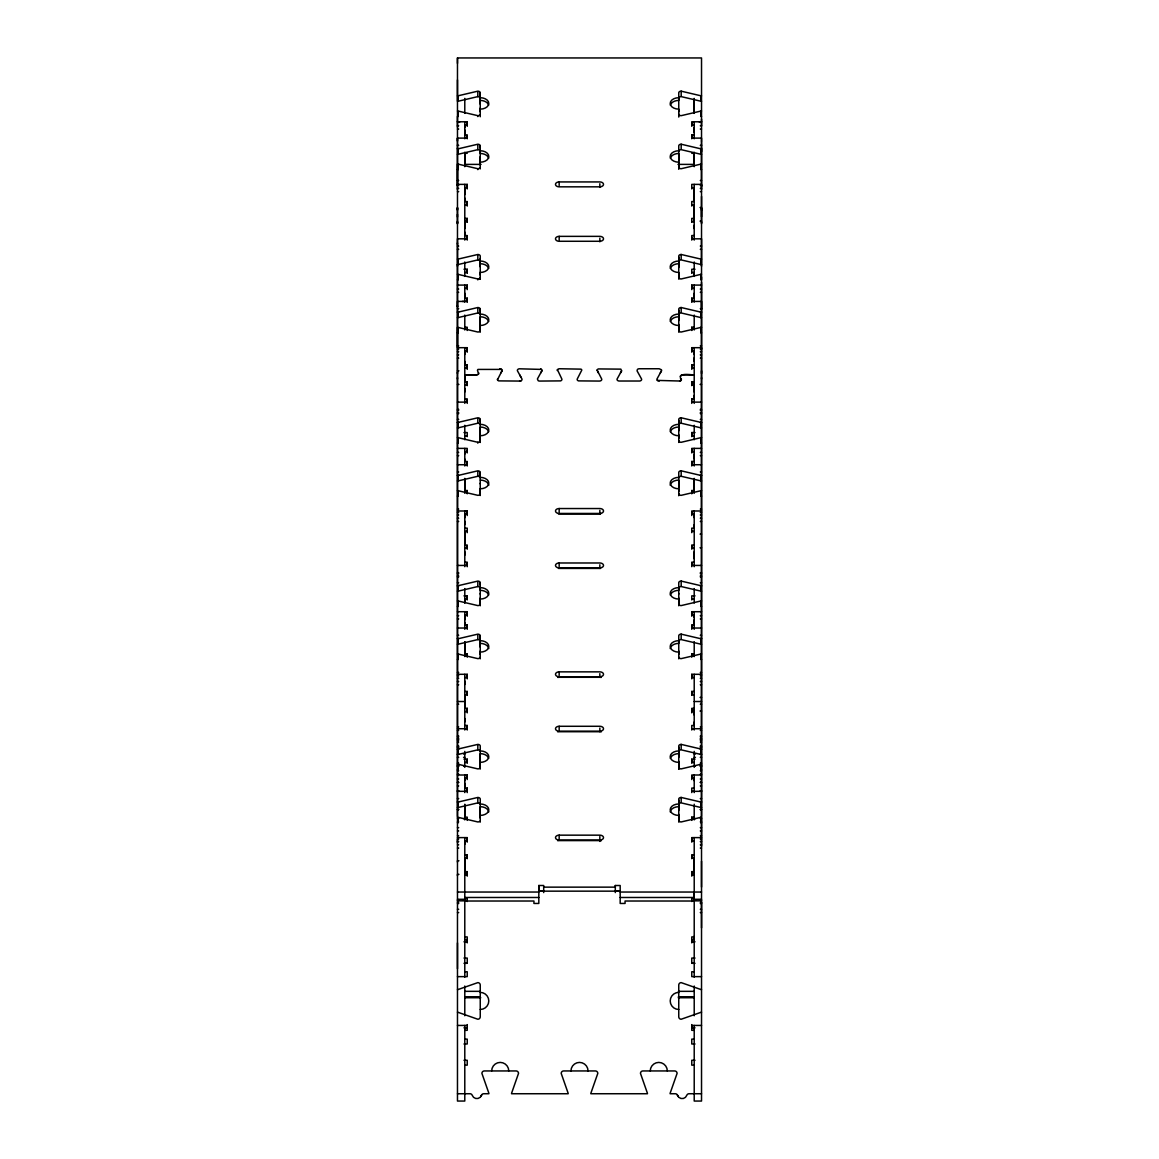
<?xml version="1.0" encoding="UTF-8"?>
<svg xmlns="http://www.w3.org/2000/svg" width="1159" height="1159" viewBox="0 0 1159 1159"><rect width="100%" height="100%" fill="white"/><g stroke="black" fill="none" stroke-linecap="round" stroke-linejoin="round"><path stroke-width="1.5" d="M457.472 222.934L457.472 221.123M457.472 209.33L457.472 207.519L457.472 217.037M457.472 185.744L457.472 164.056A2.434 1.637 0 0 1 458.167 164.129L477.812 168.721A2.434 1.637 0 0 0 480.246 167.084L480.246 161.912M457.472 140.804L457.472 138.109L467.236 138.109L467.236 135.661M457.472 968.736L457.472 942.89M457.472 875.711L457.472 874.35L458.935 874.35M457.472 862.093L457.472 860.746L458.935 860.746M457.472 843.042L457.472 838.971L458.689 839M457.472 816.385L457.472 238.826L467.236 238.826L467.236 236.364M457.472 189.83L457.472 146.816M457.472 146.193L457.472 143.499M457.472 142.47L457.472 138.109M457.472 127.229L457.472 116.393A2.448 1.637 0 0 1 458.167 116.508L458.167 111.974M464.788 874.35L464.788 858.022L467.236 858.022L467.236 857.196M464.788 844.346L464.788 840.869L467.236 840.869L467.236 840.058M464.788 804.781L464.788 817.138L467.236 817.138L467.236 820.398M464.788 783.165L464.788 788.077L467.236 788.077L467.236 792.597M464.788 780.717L464.788 778.269L467.236 778.269L467.236 775.009L457.472 775.009M464.788 721.999L464.788 718.522M464.788 684.505L464.788 681.043M464.788 641.68L464.788 653.835L467.236 653.835L467.236 656.559M464.788 622.311L464.788 624.759L467.236 624.759L467.236 629.294M464.788 619.862L464.788 614.965L467.236 614.965L467.236 613.328M464.788 602.593L464.788 599.131L467.236 599.131L467.236 595.856L463.977 595.856M464.788 555.219L464.788 551.756M464.788 524.665L464.788 521.202M464.788 517.725L464.788 514.263L467.236 514.263M464.788 478.377L464.788 490.532L467.236 490.532L467.236 493.241M464.788 459.007L464.788 461.456L467.236 461.456L467.236 465.99M464.788 454.111L464.788 451.662L467.236 451.662M464.788 392.017L464.788 388.453M501.63 369.417L477.986 369.417A2.434 1.637 0 0 0 477.508 370.489L478.609 373.864A2.434 1.637 0 0 1 476.914 374.864L464.788 374.908L464.788 381.717L467.236 381.717L467.236 385.643M464.788 361.362L464.788 364.839L467.236 364.839L467.236 369.373M464.788 354.422L464.788 350.96L467.236 350.96M464.788 293.256L464.788 298.153L467.236 298.153L467.236 302.325M464.788 232.09L464.788 235.552L467.236 235.552L467.236 240.087M464.788 228.613L464.788 221.673L467.236 221.673L467.236 220.862M464.788 198.059L464.788 201.536L467.236 201.536L467.236 206.07M464.788 194.596L464.788 187.657L467.236 187.657L467.236 186.831M464.788 166.693L464.788 152.235M464.788 129.953L464.788 134.85L467.236 134.85L467.236 138.776M464.788 127.504L464.788 125.056L467.236 125.056L467.236 121.782L457.472 121.782L459.906 121.782M467.236 942.875L467.236 939.616L464.788 939.616M467.236 874.074L467.236 872.437M467.236 856.385L467.236 854.748L464.788 854.748M467.236 839.232L467.236 837.609L457.472 837.609M467.236 789.699L467.236 791.336L457.472 791.336M467.236 788.888L467.236 788.077M463.977 759.159L467.236 759.159L467.236 762.434L464.788 762.434M464.788 725.476L467.236 725.476L467.236 728.736L457.472 728.736M464.788 691.445L467.236 691.445L467.236 694.719L464.788 694.719L464.788 708.323L467.236 708.323L467.236 711.583L464.788 711.583M457.472 674.306L467.236 674.306L467.236 677.566L464.788 677.566M467.236 657.095L467.236 653.835M467.236 624.759L467.236 628.033L457.472 628.033M467.236 612.517L467.236 611.706L457.472 611.706M467.236 564.607L467.236 565.433L457.472 565.433M467.236 563.796L467.236 562.984M467.236 547.468L467.236 548.279L464.788 548.279M467.236 546.657L467.236 545.831M467.236 530.59L467.236 531.402L464.788 531.402L464.788 545.02L467.236 545.02L467.236 549.192M467.236 513.451L467.236 512.626M467.236 511.814L467.236 510.989L457.472 510.989M467.236 493.792L467.236 490.532M467.236 463.904L467.236 464.73L457.472 464.73M467.236 463.093L467.236 462.282M467.236 450.851L467.236 450.025M467.236 401.304L467.236 402.13L457.472 402.13M467.236 400.492L467.236 399.681M467.236 384.165L467.236 383.339M467.236 382.528L467.236 381.717M467.236 364.839L467.236 368.098L464.788 368.098M467.236 350.134L467.236 349.323M467.236 348.511L467.236 347.686L457.472 347.686L457.472 327.36A2.434 1.637 0 0 1 458.167 327.432L477.812 332.025A2.434 1.637 0 0 0 480.246 330.387L480.246 325.491A8.548 5.723 0 0 0 488.794 319.783A8.548 5.723 0 0 0 480.246 314.06M467.236 299.79L467.236 301.427L457.472 301.427L457.472 306.86L457.472 305.773M467.236 298.964L467.236 298.153M467.236 287.533L467.236 286.722M467.236 285.911L467.236 285.085L457.472 285.085M463.977 269.25L467.236 269.25L467.236 272.51L464.788 272.51M467.236 220.036L467.236 218.399L464.788 218.399M467.236 202.347L467.236 204.795L464.788 204.795M467.236 186.019L467.236 184.382L457.472 184.382M480.246 657.139L480.246 641.217A2.434 1.637 0 0 0 477.812 639.58L458.167 644.187A2.448 1.637 0 0 1 457.472 644.245M480.246 647.2L480.246 635.769A2.434 1.637 0 0 0 477.812 634.147L458.167 638.739A2.448 1.637 0 0 1 457.472 638.812M480.246 604.085L480.246 597.972M480.246 594.161L480.246 588.164A2.434 1.637 0 0 0 477.812 586.541L458.167 591.133A2.434 1.637 0 0 1 457.472 591.206M480.246 585.179L480.246 582.731A2.434 1.637 0 0 0 477.812 581.094L458.167 585.686A2.434 1.637 0 0 1 457.472 585.759M480.246 483.216L480.246 493.705A2.434 1.637 0 0 1 477.812 495.328L458.167 490.735A2.448 1.637 0 0 0 457.472 490.663M480.246 483.897L480.246 472.466A2.434 1.637 0 0 0 477.812 470.829L458.167 475.436A2.448 1.637 0 0 1 457.472 475.509M480.246 440.782L480.246 427.034A8.548 5.723 0 0 1 488.649 431.713M480.246 421.876L480.246 419.428A2.434 1.637 0 0 0 477.812 417.791L458.167 422.383A2.434 1.637 0 0 1 457.472 422.456M480.246 325.215L480.246 316.784A8.548 5.723 0 0 1 488.649 321.463M480.246 311.612L480.246 309.163A2.434 1.637 0 0 0 477.812 307.526L458.167 312.133A2.434 1.637 0 0 1 457.472 312.206M480.246 272.177L480.246 279.247L480.246 278.247M480.246 266.86L480.246 261.557A2.434 1.637 0 0 0 477.812 259.92L458.167 264.527A2.434 1.637 0 0 1 457.472 264.585M480.246 275.161L480.246 258.558M480.246 161.101L480.246 151.293A2.434 1.637 0 0 0 477.812 149.67L458.167 154.263A2.434 1.637 0 0 1 457.472 154.335M480.246 148.309L480.246 145.86A2.434 1.637 0 0 0 477.812 144.223L458.167 148.83A2.434 1.637 0 0 1 457.472 148.888M480.246 104.238L480.246 92.807A2.434 1.637 0 0 0 477.812 91.17L458.167 95.777A2.448 1.637 0 0 1 457.472 95.849M543.701 892.589L543.701 885.505L538.819 885.505L538.819 892.039L457.472 892.039M615.299 892.589L615.299 890.952L620.181 890.952M694.212 901.021L625.063 901.021L625.063 903.455L620.181 903.455L620.181 885.505L615.299 885.505L615.299 887.142L543.701 887.142M678.754 654.56L678.754 652.111A8.548 5.723 0 0 1 670.206 646.389A8.548 5.723 0 0 1 678.754 640.681M678.754 651.836L678.754 641.217A2.434 1.637 0 0 1 681.188 639.58L700.833 644.187A2.434 1.637 0 0 0 701.528 644.245M678.754 604.085L678.754 597.972M678.754 594.161L678.754 588.164A2.434 1.637 0 0 1 681.188 586.541L700.833 591.133A2.434 1.637 0 0 0 701.528 591.206M678.754 495.603L678.754 480.087A8.548 5.723 0 0 0 670.235 485.288M678.754 440.782L678.754 424.86A2.434 1.637 0 0 1 681.188 423.223L700.833 427.83A2.448 1.637 0 0 0 701.528 427.903M678.754 325.215L678.754 314.611A2.434 1.637 0 0 1 681.188 312.973L700.833 317.566A2.434 1.637 0 0 0 701.528 317.638M678.754 277.479L678.754 261.557A2.434 1.637 0 0 1 681.188 259.92L700.833 264.527A2.434 1.637 0 0 0 701.528 264.585M678.754 115.943L678.754 98.254A2.434 1.637 0 0 1 681.188 96.617L700.833 101.224A2.448 1.637 0 0 0 701.528 101.282M691.764 1024.585L691.764 1027.83L695.023 1027.83M691.764 942.875L691.764 939.616L694.212 939.616L694.212 936.153M691.764 873.263L691.764 874.9L694.212 874.9M691.764 872.437L691.764 871.626L694.212 871.626L694.212 858.022L691.764 858.022L691.764 857.196M691.764 856.385L691.764 855.574M691.764 840.058L691.764 840.869L694.212 840.869M691.764 839.232L691.764 838.421M691.764 820.398L691.764 817.138L694.212 817.138M691.764 776.631L691.764 775.82M695.023 759.159L691.764 759.159L691.764 762.434L694.212 762.434M691.764 710.771L691.764 709.134M691.764 693.893L691.764 693.082M691.764 692.271L691.764 691.445L694.212 691.445M691.764 676.755L691.764 675.929M691.764 675.117L691.764 674.306L701.528 674.306M691.764 657.095L691.764 653.835L694.212 653.835M691.764 627.207L691.764 628.033L701.528 628.033M691.764 626.396L691.764 625.585M691.764 614.154L691.764 613.328M691.764 612.517L691.764 611.706L701.528 611.706M691.764 564.607L691.764 562.984M691.764 547.468L691.764 548.279L694.212 548.279M691.764 546.657L691.764 545.831M691.764 530.59L691.764 531.402L694.212 531.402M691.764 513.451L691.764 514.263L694.212 514.263L694.212 517.725M691.764 512.626L691.764 511.814M691.764 493.792L691.764 490.532L694.212 490.532L694.212 478.377M691.764 463.904L691.764 463.093M691.764 462.282L691.764 461.456L694.212 461.456M691.764 450.851L691.764 451.662L694.212 451.662M691.764 450.025L691.764 449.214M695.023 432.553L691.764 432.553L691.764 435.813L694.212 435.813M691.764 401.304L691.764 402.13L701.528 402.13M691.764 399.681L691.764 398.855L694.212 398.855L694.212 395.393M691.764 383.339L691.764 384.976L694.212 384.976L694.212 392.061M691.764 382.528L691.764 381.717L694.212 381.717M694.212 364.839L691.764 364.839L691.764 368.098L694.212 368.098M691.764 350.134L691.764 350.96L694.212 350.96L694.212 354.422M691.764 349.323L691.764 347.686L701.528 347.686L701.528 349.047M691.764 330.489L691.764 327.215L694.212 327.215M691.764 300.601L691.764 299.79M691.764 298.964L691.764 298.153L694.212 298.153L694.212 293.256M691.764 287.533L691.764 286.722M691.764 285.911L691.764 285.085L701.528 285.085M691.764 238.001L691.764 237.189M691.764 137.298L691.764 136.487M691.764 135.661L691.764 134.85L694.212 134.85M691.764 124.23L691.764 125.056L694.212 125.056M691.764 123.419L691.764 122.608M694.212 892.039L694.212 897.486L620.181 897.486M694.212 874.35L694.212 872.539M694.212 780.717L694.212 778.269L691.764 778.269M694.212 721.999L694.212 725.476L691.764 725.476L691.764 730.011M694.212 715.06L694.212 711.583L691.764 711.583M694.212 711.047L694.212 709.236M694.212 619.862L694.212 624.759L691.764 624.759L691.764 629.294M694.212 617.414L694.212 614.965L691.764 614.965M694.212 558.696L694.212 551.756M694.212 524.665L694.212 528.142L691.764 528.142L691.764 532.676M694.212 459.007L694.212 454.111M694.212 384.426L694.212 383.078M694.212 361.362L694.212 357.798M694.212 275.987L694.212 272.51L691.764 272.51M694.212 228.613L694.212 225.136M694.212 166.693L694.212 152.235M694.212 132.401L694.212 127.504M694.212 112.582L694.212 98.399M701.528 370.822L701.528 373.546M701.528 309.554L701.528 301.427L691.764 301.427M701.528 266.295L701.528 238.826L691.764 238.826M701.528 222.934L701.528 207.519L700.065 207.519M701.528 189.83L701.528 184.382L691.764 184.382L691.764 188.917M701.528 151.641L701.528 148.946A2.434 1.637 0 0 1 700.833 148.83L681.188 144.223A2.434 1.637 0 0 0 678.754 145.86L678.754 156.61M701.528 146.193L701.528 143.499M701.528 142.47L701.528 138.109L691.764 138.109M701.528 126.143L701.528 119.087M701.528 927.91L701.528 902.05M701.528 887.084L701.528 861.224M701.528 846.258L701.528 817.269A2.434 1.637 0 0 0 700.833 817.341L681.188 821.948A2.434 1.637 0 0 1 678.754 820.311L678.754 804.52A2.434 1.637 0 0 1 681.188 802.883L700.833 807.49A2.434 1.637 0 0 0 701.528 807.562M701.528 816.385L701.528 282.39M701.528 277.001L701.528 279.696A2.448 1.637 0 0 0 700.833 279.826M701.528 216.776L701.528 196.436M701.528 186.556L701.528 146.816M682.086 374.951L694.212 374.908C689.808 374.85 676.755 372.155 681.289 380.08A2.448 1.637 0 0 1 679.609 381.021L657.37 380.398M499.674 368.75A2.434 1.637 0 0 1 502.006 370.851L497.472 379.717A2.434 1.637 0 0 0 498.776 380.891L519.609 381.065A2.434 1.637 0 0 0 521.941 378.964L517.465 370.851A2.434 1.637 0 0 1 519.246 368.794L541.499 369.417A2.434 1.637 0 0 1 541.876 370.851L537.399 378.964L538.167 380.674A2.434 1.637 0 0 0 539.732 381.065L560.565 380.891A2.448 1.637 0 0 0 561.811 378.95L557.436 369.735A2.434 1.637 0 0 1 559.667 368.75L580.978 369.142A2.434 1.637 0 0 1 581.804 370.098L577.269 378.964A2.434 1.623 0 0 0 578.5 380.891L599.333 381.065A2.434 1.637 0 0 0 601.666 378.964L597.131 370.098A2.434 1.637 0 0 1 598.435 368.924L620.833 369.142L621.601 370.851L617.124 378.964A2.434 1.637 0 0 0 618.906 381.021L639.754 381.021A2.434 1.637 0 0 0 641.535 378.964L637.059 370.851L637.436 369.417A2.434 1.637 0 0 1 639.391 368.75L659.123 368.75L661.369 369.735A2.448 1.637 0 0 1 661.456 370.851L656.994 378.964A2.434 1.637 0 0 0 659.326 381.065M557.233 370.489L557.436 369.735M597.131 370.098L598.319 372.879M497.544 378.964L497.472 379.717M478.609 373.864L478.624 372.705M680.246 376.327L681.043 375.313M480.753 1096.646L481.796 1094.704M500.891 372.879L502.006 370.851M540.76 372.879L541.876 370.851M620.485 372.879L621.601 370.851M660.34 372.879L661.456 370.851M457.472 111.003A2.448 1.637 0 0 1 458.167 111.076L477.812 115.668A2.434 1.637 0 0 0 480.246 114.046L480.246 98.254A2.434 1.637 0 0 0 477.812 96.617L458.167 101.224A2.448 1.637 0 0 1 457.472 101.282L457.472 57.95L701.528 57.95L701.528 1101.05L694.212 1101.05L694.212 1025.44M701.528 111.003A2.434 1.637 0 0 0 700.833 111.076L681.188 115.668A2.434 1.637 0 0 1 678.754 114.046L678.754 117.059M701.528 164.056A2.434 1.637 0 0 0 700.833 164.129L681.188 168.721A2.434 1.637 0 0 1 678.754 167.084M457.472 259.152A2.434 1.637 0 0 0 458.167 259.08L477.812 254.487A2.434 1.637 0 0 1 480.246 256.11L480.246 260.645M480.246 314.611A2.434 1.637 0 0 0 477.812 312.973L458.167 317.566A2.434 1.637 0 0 1 457.472 317.638M701.528 274.306A2.448 1.637 0 0 0 700.833 274.379L681.188 278.971A2.434 1.637 0 0 1 678.754 277.349M701.528 327.36A2.448 1.637 0 0 0 700.833 327.432L681.188 332.025A2.434 1.637 0 0 1 678.754 330.387L678.754 325.491A8.548 5.723 0 0 1 670.206 319.783A8.548 5.723 0 0 1 678.754 314.06L678.754 309.163A2.434 1.637 0 0 1 681.188 307.526L700.833 312.133A2.434 1.637 0 0 0 701.528 312.206M480.246 424.86A2.434 1.637 0 0 0 477.812 423.223L458.167 427.83A2.434 1.637 0 0 1 457.472 427.903M480.246 477.914A2.434 1.637 0 0 0 477.812 476.277L458.167 480.884A2.448 1.637 0 0 1 457.472 480.942M701.528 437.609A2.448 1.637 0 0 0 700.833 437.682L681.188 442.289A2.434 1.637 0 0 1 678.754 440.652L678.754 442.463M701.528 490.663A2.434 1.637 0 0 0 700.833 490.735L681.188 495.328A2.434 1.637 0 0 1 678.754 493.705L678.754 495.516M701.528 600.927A2.434 1.637 0 0 0 700.833 600.985L681.188 605.592A2.434 1.637 0 0 1 678.754 603.955M701.528 653.966A2.434 1.637 0 0 0 700.833 654.038L681.188 658.631A2.434 1.637 0 0 1 678.754 657.008M457.472 749.062A2.434 1.637 0 0 0 458.167 749.004L477.812 744.397A2.434 1.637 0 0 1 480.246 746.034L480.246 756.784M480.246 751.467A2.434 1.637 0 0 0 477.812 749.844L458.167 754.437A2.434 1.637 0 0 1 457.472 754.509M457.472 802.115A2.434 1.637 0 0 0 458.167 802.042L477.812 797.45A2.434 1.637 0 0 1 480.246 799.087L480.246 809.822M480.246 804.52A2.434 1.637 0 0 0 477.812 802.883L458.167 807.49A2.434 1.637 0 0 1 457.472 807.562M701.528 764.23A2.434 1.637 0 0 0 700.833 764.288L681.188 768.895A2.434 1.637 0 0 1 678.754 767.258M476.914 374.864L464.788 374.908M699.094 121.782L701.528 121.782L691.764 121.782L691.764 126.317M457.472 125.766L458.689 125.766M700.311 125.766L701.528 125.766M457.472 129.04L458.689 129.04M700.311 129.04L701.528 129.04M457.472 145.368L458.689 145.368M700.311 145.368L701.528 145.368M457.472 148.642L458.689 148.642M700.311 148.642L701.528 148.642M467.236 153.307L464.788 153.307L464.788 165.201M691.764 153.307L694.212 153.307L694.212 165.201M464.788 164.39L481.057 164.39M677.943 164.39L694.212 164.39M457.472 180.485L458.689 180.485M700.311 180.485L701.528 180.485M559.16 181.934L599.84 181.934A3.665 2.448 0 0 1 603.506 184.382A3.665 2.448 0 0 1 599.84 186.831L559.16 186.831A3.665 2.448 0 0 1 555.494 184.382A3.665 2.448 0 0 1 559.16 181.934L559.16 185.556M457.472 185.368L458.689 185.368M700.311 185.368L701.528 185.368M691.764 187.657L694.212 187.657L694.212 201.536L691.764 201.536L691.764 206.07M457.472 188.366L458.689 188.366M700.311 188.366L701.528 188.366M457.472 191.641L458.689 191.641M700.311 191.641L701.528 191.641M691.764 204.795L694.212 204.795L694.212 218.399L691.764 218.399L691.764 222.34M700.065 221.123L701.528 221.123M691.764 221.673L694.212 221.673M694.212 235.552L691.764 235.552L691.764 240.087M559.16 236.364L599.84 236.364A3.665 2.448 0 0 1 603.506 238.826A3.665 2.448 0 0 1 599.84 241.275L559.16 241.275A3.665 2.448 0 0 1 555.494 238.826A3.665 2.448 0 0 1 559.16 236.364L559.16 240M457.472 246.07L458.689 246.07M700.311 246.07L701.528 246.07M457.472 249.344L458.689 249.344M700.311 249.344L701.528 249.344M695.023 269.25L691.764 269.25L691.764 273.336M464.788 288.359L467.236 288.359M691.764 288.359L694.212 288.359M457.472 289.084L458.689 289.084M700.311 289.084L701.528 289.084M457.472 292.343L458.689 292.343M700.311 292.343L701.528 292.343M462.354 301.427L464.788 301.427M457.472 308.671L458.689 308.671M700.311 308.671L701.528 308.671M457.472 311.945L458.689 311.945M700.311 311.945L701.528 311.945M464.788 327.215L467.236 327.215L467.236 330.489M457.472 345.817L458.689 345.817M700.311 345.817L701.528 345.817M457.472 349.091L458.689 349.091M700.311 349.091L701.528 349.091M457.472 351.684L458.689 351.684M700.311 351.684L701.528 351.684M457.472 354.944L458.689 354.886M700.311 354.886L701.528 354.944M457.472 358.16L458.689 358.16M700.311 358.16L701.528 358.16M457.472 370.822L458.935 370.822M457.472 384.426L458.935 384.426M700.065 384.426L701.528 384.426M464.788 384.976L467.236 384.976M464.788 398.855L467.236 398.855L467.236 403.39M457.472 409.373L458.689 409.373M700.311 409.373L701.528 409.373M457.472 410.329L458.689 410.329M700.311 410.329L701.528 410.329M457.472 412.647L458.689 412.647M700.311 412.647L701.528 412.647M457.472 413.589L458.689 413.589M700.311 413.589L701.528 413.589M457.472 419.399L458.689 419.399M700.311 419.399L701.528 419.399M457.472 422.658L458.689 422.658M700.311 422.658L701.528 422.658M463.977 432.553L467.236 432.553L467.236 436.639M464.788 435.813L467.236 435.813M457.472 448.388L467.236 448.388L467.236 452.923M701.528 448.388L691.764 448.388L691.764 452.923M457.472 452.387L458.689 452.387M700.311 452.387L701.528 452.387M457.472 455.646L458.689 455.646M700.311 455.646L701.528 455.646M691.764 464.73L701.528 464.73M457.472 471.974L458.689 471.974M700.311 471.974L701.528 471.974M457.472 475.248L458.689 475.248M700.311 475.248L701.528 475.248M559.16 508.54L599.84 508.54A3.665 2.448 0 0 1 603.506 510.989A3.665 2.448 0 0 1 599.84 513.451L559.16 513.451A3.665 2.448 0 0 1 555.509 510.989A3.665 2.448 0 0 1 559.16 508.54L559.16 512.177M457.472 509.12L458.689 509.12M700.311 509.12L701.528 509.12M701.528 510.989L691.764 510.989L691.764 515.523M457.472 512.394L458.689 512.394M700.311 512.394L701.528 512.394M600.507 514.031A3.665 2.448 0 0 0 599.84 513.988L559.16 513.988A3.665 2.448 0 0 0 558.493 514.031M457.472 514.987L458.689 514.987M700.311 514.987L701.528 514.987M457.472 518.189L458.689 518.247M700.311 518.189L701.528 518.247M457.472 521.463L458.689 521.463M700.311 521.463L701.528 521.463M464.788 528.142L467.236 528.142L467.236 532.676M700.065 534.125L701.528 534.125M694.212 545.02L691.764 545.02L691.764 549.192M700.065 547.743L701.528 547.743M464.788 562.158L467.236 562.158L467.236 566.693M694.212 562.158L691.764 562.158L691.764 566.693M559.16 562.984L599.84 562.984A3.665 2.448 0 0 1 603.506 565.433A3.665 2.448 0 0 1 599.84 567.881L559.16 567.881A3.665 2.448 0 0 1 555.509 565.433A3.665 2.448 0 0 1 559.16 562.984L559.16 566.606M691.764 565.433L701.528 565.433M600.507 568.461A3.665 2.448 0 0 0 599.84 568.417L559.16 568.417A3.665 2.448 0 0 0 558.493 568.461M457.472 572.691L458.689 572.691M700.311 572.691L701.528 572.691M457.472 573.633L458.689 573.633M700.311 573.633L701.528 573.633M457.472 575.951L458.689 575.951M700.311 575.951L701.528 575.951M457.472 576.892L458.689 576.892M700.311 576.892L701.528 576.892M457.472 582.702L458.689 582.702M700.311 582.702L701.528 582.702M457.472 585.961L458.689 585.961M700.311 585.961L701.528 585.961M695.023 595.856L691.764 595.856L691.764 599.942M691.764 599.131L694.212 599.131M457.472 615.69L458.689 615.69M700.311 615.69L701.528 615.69M457.472 618.949L458.689 618.949M700.311 618.949L701.528 618.949M457.472 635.291L458.689 635.291M700.311 635.291L701.528 635.291M457.472 638.551L458.689 638.551M700.311 638.551L701.528 638.551M559.16 671.858L599.84 671.858A3.665 2.448 0 0 1 603.506 674.306A3.665 2.448 0 0 1 599.84 676.755L559.16 676.755A3.665 2.448 0 0 1 555.509 674.306A3.665 2.448 0 0 1 559.16 671.858L559.16 675.48M457.472 672.437L458.689 672.437M700.311 672.437L701.528 672.437M457.472 675.697L458.689 675.697M700.311 675.697L701.528 675.697M601.188 677.464A3.665 2.448 0 0 0 599.84 677.291L559.16 677.291A3.665 2.448 0 0 0 557.812 677.464M691.764 677.566L694.212 677.566M457.472 678.29L458.689 678.29M700.311 678.29L701.528 678.29M457.472 681.506L458.689 681.55M700.311 681.506L701.528 681.55M457.472 684.766L458.689 684.766M700.311 684.766L701.528 684.766M691.764 694.719L694.212 694.719M700.065 697.428L701.528 697.428M457.472 701.514L464.788 701.514M694.212 701.514L701.528 701.514M457.472 704.237L458.689 704.237M700.311 704.237L701.528 704.237M694.212 708.323L691.764 708.323L691.764 712.857M700.065 711.047L701.528 711.047M559.16 726.287L599.84 726.287A3.665 2.448 0 0 1 603.506 728.736A3.665 2.448 0 0 1 599.84 731.184L559.16 731.184A3.665 2.448 0 0 1 555.509 728.736A3.665 2.448 0 0 1 559.16 726.287L559.16 729.909M457.472 726.925L458.689 726.925M700.311 726.91L701.528 726.91M691.764 728.736L701.528 728.736M457.472 730.358L458.689 730.358M700.311 730.358L701.528 730.358M601.188 731.894A3.665 2.448 0 0 0 599.84 731.72L559.16 731.72A3.665 2.448 0 0 0 557.812 731.894M457.472 735.994L458.689 735.994M700.311 735.994L701.528 735.994M457.472 736.936L458.689 736.936M700.311 736.936L701.528 736.936M457.472 738.674L458.689 738.674M700.311 738.674L701.528 738.674M457.472 739.254L458.689 739.254M700.311 739.254L701.528 739.254M457.472 740.21L458.689 740.21M700.311 740.21L701.528 740.21M457.472 742.122L458.689 742.122M700.311 742.122L701.528 742.122M457.472 746.005L458.689 746.005M700.311 746.005L701.528 746.005M457.472 746.976L458.689 746.976M700.311 746.976L701.528 746.976M457.472 747.164L458.689 747.164M700.311 747.164L701.528 747.164M457.472 749.279L458.689 749.279M700.311 749.279L701.528 749.279M457.472 754.089L458.689 754.089M463.571 754.089L464.788 754.089M694.212 754.089L695.429 754.089M700.311 754.089L701.528 754.089M457.472 757.349L458.689 757.349M463.571 757.349L464.788 757.349M694.212 757.349L695.429 757.349M700.311 757.349L701.528 757.349M457.472 763.158L458.689 763.158M700.311 763.158L701.528 763.158M457.472 765.693L458.689 765.693M463.571 765.693L464.788 765.693M694.212 765.693L695.429 765.693M700.311 765.693L701.528 765.693M457.472 765.882L458.689 765.882M463.571 765.882L464.788 765.882M694.212 765.882L695.429 765.882M700.311 765.882L701.528 765.882M457.472 766.418L458.689 766.418M700.311 766.418L701.528 766.418M457.472 770.735L458.689 770.735M700.311 770.735L701.528 770.735M457.472 774.183L458.689 774.183M700.311 774.183L701.528 774.183M701.528 775.009L691.764 775.009L691.764 779.543M457.472 778.993L458.689 778.993M700.311 778.993L701.528 778.993M457.472 782.267L458.689 782.267M700.311 782.267L701.528 782.267M457.472 782.499L458.689 782.499M700.311 782.499L701.528 782.499M457.472 785.947L458.689 785.947M700.311 785.947L701.528 785.947M694.212 788.077L691.764 788.077L691.764 792.597M457.472 790.815L458.689 790.815M700.311 790.815L701.528 790.815M457.472 790.989L458.689 790.989M700.311 790.974L701.528 790.974M691.764 791.336L701.528 791.336M457.472 798.594L458.689 798.594M700.311 798.594L701.528 798.594M457.472 801.854L458.689 801.854M700.311 801.854L701.528 801.854M457.472 809.533L458.689 809.533M700.311 809.533L701.528 809.533M457.472 809.706L458.689 809.706M700.311 809.706L701.528 809.706M457.472 818.587L458.689 818.587M463.571 818.587L464.788 818.587M694.212 818.587L695.429 818.587M700.311 818.587L701.528 818.587M457.472 821.861L458.689 821.861M700.311 821.861L701.528 821.861M457.472 827.656L458.689 827.656M700.311 827.656L701.528 827.656M457.472 830.931L458.689 830.931M700.311 830.931L701.528 830.931M559.16 835.161L599.84 835.161A3.665 2.448 0 0 1 603.506 837.609A3.665 2.448 0 0 1 599.84 840.058L559.16 840.058A3.665 2.448 0 0 1 555.509 837.609A3.665 2.448 0 0 1 559.16 835.161L559.16 839.232M457.472 835.74L458.689 835.74M700.311 835.74L701.528 835.74M701.528 837.609L691.764 837.609L691.764 842.144M700.311 839L701.528 839M457.472 841.593L458.689 841.593M700.311 841.593L701.528 841.593M457.472 844.81L458.689 844.81M700.311 844.868L701.528 844.81M457.472 848.069L458.689 848.069M700.311 848.069L701.528 848.069M694.212 854.748L691.764 854.748L691.764 858.689M464.788 871.626L467.236 871.626L467.236 876.161M464.788 874.9L467.236 874.9M538.819 890.952L543.701 890.952M538.819 891.155L620.181 891.155M620.181 892.039L701.528 892.039M464.788 897.486L538.819 897.486M464.788 898.79L467.236 898.79L467.236 901.514M694.212 898.79L691.764 898.79L691.764 901.514M457.472 899.297L464.788 899.297M694.212 899.297L701.528 899.297M457.472 900.239L458.689 900.239M463.571 900.239L464.788 900.239M694.212 900.239L695.429 900.239M700.311 900.239L701.528 900.239M457.472 900.847L464.788 900.847M694.212 900.847L701.528 900.847M464.788 901.021L533.937 901.021L533.937 903.455L538.819 903.455L538.819 885.505M457.472 902.557L458.689 902.557M700.311 902.557L701.528 902.557M457.472 903.513L458.689 903.513M700.311 903.513L701.528 903.513M457.472 909.308L458.689 909.308M700.311 909.308L701.528 909.308M457.472 912.582L458.689 912.582M700.311 912.582L701.528 912.582M464.788 936.907L467.236 936.907L467.236 942.339M694.212 936.907L691.764 936.907L691.764 942.339M463.977 941.789L467.236 941.789M691.764 941.789L695.023 941.789M463.977 958.058L467.236 958.058L467.236 962.941L464.788 962.941M695.023 958.058L691.764 958.058L691.764 962.941L694.212 962.941M463.977 963.303L467.236 963.303M691.764 963.303L695.023 963.303M464.788 971.749L467.236 971.749L467.236 976.631L457.472 976.631M694.212 971.749L691.764 971.749L691.764 976.631L701.528 976.631M464.788 991.336L479.942 991.336M678.348 991.336L694.212 991.336M464.788 996.769L479.942 996.769M678.348 996.769L694.212 996.769M464.788 997.74L480.753 997.74M678.247 997.74L694.212 997.74M457.472 1025.44L467.236 1025.44M701.528 1025.44L691.764 1025.44L691.764 1030.322L694.212 1030.322M463.977 1027.83L467.236 1027.83M464.788 1030.322L467.236 1030.322L467.236 1024.585M464.788 1039.116L467.236 1039.116L467.236 1043.998L463.977 1043.998M694.212 1039.116L691.764 1039.116L691.764 1043.998L695.023 1043.998M463.977 1060.268L467.236 1060.268L467.236 1065.15L464.788 1065.15M695.023 1060.268L691.764 1060.268L691.764 1065.15L694.212 1065.15M457.472 1093.734L469.946 1093.734A2.434 2.434 0 0 1 472.249 1095.356A4.882 4.882 0 0 0 481.449 1095.356A2.434 2.434 0 0 1 483.752 1093.734L488.895 1093.734A2.434 2.434 0 0 0 488.794 1093.024L481.912 1073.393A2.434 2.434 0 0 1 484.361 1070.945L516.088 1070.945A2.434 2.434 0 0 1 518.522 1073.393L511.655 1093.024A2.434 2.434 0 0 0 511.554 1093.734L568.171 1093.734A2.434 2.434 0 0 0 568.069 1093.024L561.202 1073.393A2.434 2.434 0 0 1 563.636 1070.945L595.364 1070.945A2.434 2.434 0 0 1 597.798 1073.393L590.931 1093.024A2.434 2.434 0 0 0 590.829 1093.734L647.446 1093.734A2.434 2.434 0 0 0 647.345 1093.024L640.478 1073.393A2.434 2.434 0 0 1 642.912 1070.945L674.639 1070.945A2.434 2.434 0 0 1 677.088 1073.393L670.206 1093.024A2.434 2.434 0 0 0 670.105 1093.734L675.248 1093.734A2.434 2.434 0 0 1 677.551 1095.356A4.882 4.882 0 0 0 686.765 1095.356A2.434 2.434 0 0 1 689.054 1093.734L701.528 1093.734M670.351 105.107A8.548 5.723 0 0 1 678.754 100.427L678.754 92.807A2.434 1.637 0 0 1 681.188 91.17L700.833 95.777A2.448 1.637 0 0 0 701.528 95.849M701.528 154.335A2.434 1.637 0 0 1 700.833 154.263L681.188 149.67A2.434 1.637 0 0 0 678.754 151.293M678.754 279.16L678.754 272.452A8.548 5.723 0 0 1 670.206 266.729A8.548 5.723 0 0 1 678.754 261.021L678.754 256.11A2.434 1.637 0 0 1 681.188 254.487L700.833 259.08A2.434 1.637 0 0 0 701.528 259.152M480.246 277.349A2.434 1.637 0 0 1 477.812 278.971L458.167 274.379A2.434 1.637 0 0 0 457.472 274.306M678.754 435.755A8.548 5.723 0 0 1 670.206 430.032A8.548 5.723 0 0 1 678.754 424.324L678.754 419.428A2.434 1.637 0 0 1 681.188 417.791L700.833 422.383A2.448 1.637 0 0 0 701.528 422.456M678.754 483.216L678.754 472.466A2.434 1.637 0 0 1 681.188 470.829L700.833 475.436A2.448 1.637 0 0 0 701.528 475.509M701.528 480.942A2.448 1.637 0 0 1 700.833 480.884L681.188 476.277A2.434 1.637 0 0 0 678.754 477.914M480.246 424.324A8.548 5.723 0 0 1 488.794 430.032A8.548 5.723 0 0 1 480.246 435.755L480.246 440.652A2.434 1.637 0 0 1 477.812 442.289L458.167 437.682A2.434 1.637 0 0 0 457.472 437.609M670.351 595.016A8.548 5.723 0 0 1 678.754 590.351L678.754 582.731A2.434 1.637 0 0 1 681.188 581.094L700.833 585.686A2.434 1.637 0 0 0 701.528 585.759M670.235 648.591A8.548 5.723 0 0 1 678.754 643.39L678.754 635.769A2.434 1.637 0 0 1 681.188 634.147L700.833 638.739A2.434 1.637 0 0 0 701.528 638.812M678.754 762.361A8.548 5.723 0 0 1 670.206 756.653A8.548 5.723 0 0 1 678.754 750.931L678.754 746.034A2.434 1.637 0 0 1 681.188 744.397L700.833 749.004A2.434 1.637 0 0 0 701.528 749.062M701.528 754.509A2.434 1.637 0 0 1 700.833 754.437L681.188 749.844A2.434 1.637 0 0 0 678.754 751.467L678.754 769.17L678.754 761.275M678.754 815.414A8.548 5.723 0 0 1 670.206 809.692A8.548 5.723 0 0 1 678.754 803.984L678.754 799.087A2.434 1.637 0 0 1 681.188 797.45L700.833 802.042A2.434 1.637 0 0 0 701.528 802.115M540.63 368.924L541.499 369.417M519.71 374.908L520.826 376.936M677.204 1094.704L678.247 1096.646M681.391 378.964L681.289 380.08A2.434 1.637 0 0 1 679.609 381.021M701.528 208.432L701.528 210.243M701.528 222.035L701.528 223.846M701.528 377.631L701.528 378.993M694.212 219.312L694.212 221.123M464.788 220.224L464.788 221.123M457.472 208.432L457.472 210.243M457.472 222.035L457.472 223.846L457.472 214.328M457.472 242.897L457.472 244.259M457.472 372.184L457.472 373.546M457.472 377.631L457.472 378.993M700.833 96.69L700.833 101.224M700.833 111.076L700.833 115.61M700.833 149.728L700.833 154.263M700.833 164.129L700.833 168.649M700.833 259.993L700.833 264.527M700.833 274.379L700.833 278.913M700.833 313.031L700.833 317.566M700.833 327.432L700.833 331.967M700.833 423.296L700.833 427.83M700.833 437.682L700.833 442.216M700.833 476.349L700.833 480.884M700.833 490.735L700.833 495.27M700.833 586.599L700.833 591.133M700.833 600.985L700.833 605.52M700.833 639.652L700.833 644.187M700.833 654.038L700.833 658.573M700.833 749.902L700.833 754.437M700.833 764.288L700.833 768.823M700.833 802.955L700.833 807.49M700.833 817.341L700.833 821.876M694.212 99.268L694.212 113.379M694.212 121.782L694.212 138.776M694.212 184.382L694.212 240.087M694.212 261.977L694.212 276.422M694.212 285.085L694.212 302.079M694.212 315.074L694.212 329.996M694.212 347.686L694.212 403.39M694.212 425.281L694.212 439.739M694.212 448.388L694.212 465.99M694.212 478.855L694.212 493.299M694.212 510.989L694.212 566.693M694.212 588.584L694.212 603.042M694.212 611.706L694.212 629.294M694.212 641.68L694.212 656.602M694.212 674.306L694.212 730.011M694.212 751.38L694.212 767.374M694.212 775.009L694.212 792.597M694.212 804.23L694.212 819.906M694.212 837.609L694.212 977.182M694.212 986.019L694.212 1015.748M691.764 134.85L691.764 138.776M691.764 285.085L691.764 289.62M691.764 298.153L691.764 302.325M691.764 327.215L691.764 329.938M691.764 347.686L691.764 352.22M691.764 364.839L691.764 369.373M691.764 381.717L691.764 385.643M691.764 398.855L691.764 403.39M691.764 432.553L691.764 436.639M691.764 461.456L691.764 465.99M691.764 490.532L691.764 493.241M691.764 611.706L691.764 616.24M691.764 653.835L691.764 656.559M691.764 674.306L691.764 678.841M691.764 691.445L691.764 695.371M691.764 759.159L691.764 763.245M691.764 817.138L691.764 819.862M691.764 871.626L691.764 876.161M681.188 91.17L681.188 95.704M681.188 144.223L681.188 148.758M681.188 254.487L681.188 259.022M681.188 307.526L681.188 312.061M681.188 417.791L681.188 422.325M681.188 470.829L681.188 475.364M681.188 581.094L681.188 585.628M681.188 634.147L681.188 638.681M681.188 744.397L681.188 748.931M681.188 797.45L681.188 801.985M678.754 111.858L678.754 109.134A8.548 5.723 0 0 1 670.206 103.426A8.548 5.723 0 0 1 678.754 97.704M678.754 157.291L678.754 161.101M678.754 257.023L678.754 267.541M678.754 310.076L678.754 320.594M678.754 324.404L678.754 332.213M678.754 420.326L678.754 430.844M678.754 434.668L678.754 438.479M678.754 483.897L678.754 487.707M678.754 491.517L678.754 488.794A8.548 5.723 0 0 1 670.206 483.086A8.548 5.723 0 0 1 678.754 477.363M678.754 593.48L678.754 598.783M678.754 605.766L678.754 599.058A8.548 5.723 0 0 1 670.206 593.336A8.548 5.723 0 0 1 678.754 587.627M678.754 651.01L678.754 658.819M678.754 746.932L678.754 757.464M678.754 799.985L678.754 810.503M678.754 814.313L678.754 822.122M615.299 885.505L615.299 891.228M599.84 183.745L599.84 187.381M599.84 238.189L599.84 241.811M599.84 510.366L599.84 513.988M599.84 564.795L599.84 568.417M599.84 673.669L599.84 677.291M599.84 728.098L599.84 731.72M599.84 836.523L599.84 841.42M480.246 92.807L480.246 97.342M480.246 108.048L480.246 111.858M480.246 114.944L480.246 116.755M480.246 145.86L480.246 153.481A8.548 5.723 0 0 1 488.649 158.16M480.246 156.61L480.246 164.911M480.246 167.997L480.246 168.895M480.246 309.163L480.246 319.913M480.246 320.594L480.246 330.532M480.246 331.3L480.246 332.213M480.246 419.428L480.246 435.48M480.246 441.55L480.246 442.463M480.246 472.466L480.246 477.001M480.246 488.518L480.246 493.835M480.246 494.603L480.246 495.516M480.246 582.731L480.246 590.351A8.548 5.723 0 0 1 488.649 595.016M480.246 593.48L480.246 598.783M480.246 604.868L480.246 605.766M480.246 635.769L480.246 640.304M480.246 651.01L480.246 654.821M480.246 657.906L480.246 658.819M480.246 757.464L480.246 761.275M480.246 762.086L480.246 767.388M480.246 768.171L480.246 769.069M480.246 810.503L480.246 818.138M480.246 821.209L480.246 822.122M477.812 92.083L477.812 96.617M477.812 115.668L477.812 116.581M477.812 145.136L477.812 149.67M477.812 168.721L477.812 169.634M477.812 255.386L477.812 259.92M477.812 278.971L477.812 279.884M477.812 308.439L477.812 312.973M477.812 418.689L477.812 423.223M477.812 442.289L477.812 443.187M477.812 471.742L477.812 476.277M477.812 582.006L477.812 586.541M477.812 635.045L477.812 639.58M477.812 745.309L477.812 749.844M477.812 798.348L477.812 802.883M467.236 121.782L467.236 126.317M467.236 184.382L467.236 188.917M467.236 218.399L467.236 222.34M467.236 269.25L467.236 273.336M467.236 285.085L467.236 289.62M467.236 347.686L467.236 352.22M467.236 510.989L467.236 515.523M467.236 595.856L467.236 599.942M467.236 611.706L467.236 616.24M467.236 674.306L467.236 678.841M467.236 691.445L467.236 695.371M467.236 708.323L467.236 712.857M467.236 725.476L467.236 730.011M467.236 759.159L467.236 763.245M467.236 775.009L467.236 779.543M467.236 837.609L467.236 842.144M467.236 854.748L467.236 858.689M464.788 98.399L464.788 113.379M464.788 121.782L464.788 138.776M464.788 184.382L464.788 240.087M464.788 261.977L464.788 276.422M464.788 285.085L464.788 302.079M464.788 315.074L464.788 329.996M464.788 347.686L464.788 403.39M464.788 425.281L464.788 439.739M464.788 448.388L464.788 465.99M464.788 478.855L464.788 493.299M464.788 510.989L464.788 566.693M464.788 588.584L464.788 603.042M464.788 611.706L464.788 629.294M464.788 642.158L464.788 656.602M464.788 674.306L464.788 730.011M464.788 751.38L464.788 767.374M464.788 775.009L464.788 792.597M464.788 804.23L464.788 819.906M464.788 837.609L464.788 977.182M464.788 986.019L464.788 1015.748M464.788 1025.44L464.788 1101.05L457.472 1101.05L457.472 79.87M458.167 95.777L458.167 100.311M458.167 148.83L458.167 153.365M458.167 165.027L458.167 169.562A2.434 1.637 0 0 0 457.472 169.489M458.167 259.08L458.167 263.615M458.167 275.291L458.167 279.826A2.434 1.637 0 0 0 457.472 279.754M458.167 312.133L458.167 316.668M458.167 328.33L458.167 332.865A2.434 1.637 0 0 0 457.472 332.807M458.167 422.383L458.167 426.918M458.167 438.595L458.167 443.129A2.434 1.637 0 0 0 457.472 443.057M458.167 475.436L458.167 479.971M458.167 491.633L458.167 496.168A2.448 1.637 0 0 0 457.472 496.11M458.167 585.686L458.167 590.221M458.167 601.898L458.167 606.432A2.434 1.637 0 0 0 457.472 606.36M458.167 638.739L458.167 643.274M458.167 654.951L458.167 659.485A2.448 1.637 0 0 0 457.472 659.413M458.167 749.004L458.167 753.538M458.167 765.201L458.167 769.735A2.434 1.637 0 0 0 457.472 769.663M458.167 802.042L458.167 806.577M458.167 818.254L458.167 822.789A2.434 1.637 0 0 0 457.472 822.716M457.472 264.484L457.472 266.295M457.472 57.95L457.472 63.397M650.242 1070.945A8.548 8.548 0 0 1 658.776 1062.412A8.548 8.548 0 0 1 667.323 1070.945M701.528 1012.256A2.434 2.434 0 0 0 700.833 1012.358L681.188 1019.239A2.434 2.434 0 0 1 678.754 1016.791L678.754 985.063A2.434 2.434 0 0 1 681.188 982.629L700.833 989.496A2.434 2.434 0 0 0 701.528 989.598M678.754 1009.475A8.548 8.548 0 0 1 670.206 1000.927A8.548 8.548 0 0 1 678.754 992.394M570.952 1070.945A8.548 8.548 0 0 1 579.5 1062.412A8.548 8.548 0 0 1 588.048 1070.945M491.677 1070.945A8.548 8.548 0 0 1 500.224 1062.412A8.548 8.548 0 0 1 508.772 1070.945M457.472 1012.256A2.434 2.434 0 0 1 458.167 1012.358L477.812 1019.239A2.434 2.434 0 0 0 480.246 1016.791L480.246 985.063A2.434 2.434 0 0 0 477.812 982.629L458.167 989.496A2.434 2.434 0 0 1 457.472 989.598M480.246 992.394A8.548 8.548 0 0 1 488.794 1000.927A8.548 8.548 0 0 1 480.246 1009.475M601.188 840.768A3.665 2.448 0 0 0 599.84 840.594L559.16 840.594A3.665 2.448 0 0 0 557.812 840.768M700.833 822.789A2.434 1.637 0 0 1 701.528 822.716M457.472 817.269A2.434 1.637 0 0 1 458.167 817.341L477.812 821.948A2.434 1.637 0 0 0 480.246 820.311L480.246 806.693A8.548 5.723 0 0 1 488.765 811.908M457.472 764.23A2.434 1.637 0 0 1 458.167 764.288L477.812 768.895A2.434 1.637 0 0 0 480.246 767.258L480.246 753.654A8.548 5.723 0 0 1 488.649 758.334M700.833 769.735A2.434 1.637 0 0 1 701.528 769.663M670.235 811.908A8.548 5.723 0 0 1 678.754 806.693M670.351 758.334A8.548 5.723 0 0 1 678.754 753.654M480.246 803.984A8.548 5.723 0 0 1 488.794 809.692A8.548 5.723 0 0 1 480.246 815.414M480.246 750.931A8.548 5.723 0 0 1 488.794 756.653A8.548 5.723 0 0 1 480.246 762.361M700.833 659.485A2.434 1.637 0 0 1 701.528 659.413M457.472 653.966A2.448 1.637 0 0 1 458.167 654.038L477.812 658.631A2.434 1.637 0 0 0 480.246 657.008M457.472 600.927A2.434 1.637 0 0 1 458.167 600.985L477.812 605.592A2.434 1.637 0 0 0 480.246 603.955L480.246 599.058A8.548 5.723 0 0 0 488.794 593.336A8.548 5.723 0 0 0 480.246 587.627M700.833 606.432A2.434 1.637 0 0 1 701.528 606.36M480.246 640.681A8.548 5.723 0 0 1 488.794 646.389A8.548 5.723 0 0 1 480.246 652.111M480.246 643.39A8.548 5.723 0 0 1 488.765 648.591M700.833 496.168A2.434 1.637 0 0 1 701.528 496.11M700.833 443.129A2.448 1.637 0 0 1 701.528 443.057M670.351 431.713A8.548 5.723 0 0 1 678.754 427.034M480.246 477.363A8.548 5.723 0 0 1 488.794 483.086A8.548 5.723 0 0 1 480.246 488.794M480.246 480.087A8.548 5.723 0 0 1 488.765 485.288M521.188 380.674A2.448 1.637 0 0 1 519.609 381.065M700.833 169.562A2.434 1.637 0 0 1 701.528 169.489M700.833 116.508A2.434 1.637 0 0 1 701.528 116.451M678.754 150.757A8.548 5.723 0 0 0 670.206 156.479A8.548 5.723 0 0 0 678.754 162.188L678.754 168.895L678.754 153.481A8.548 5.723 0 0 0 670.351 158.16M480.246 150.757A8.548 5.723 0 0 1 488.794 156.479A8.548 5.723 0 0 1 480.246 162.188M480.246 97.704A8.548 5.723 0 0 1 488.794 103.426A8.548 5.723 0 0 1 480.246 109.134M480.246 100.427A8.548 5.723 0 0 1 488.649 105.107M700.833 332.865A2.448 1.637 0 0 1 701.528 332.807M670.351 321.463A8.548 5.723 0 0 1 678.754 316.784M670.351 268.41A8.548 5.723 0 0 1 678.754 263.73M480.246 261.021A8.548 5.723 0 0 1 488.794 266.729A8.548 5.723 0 0 1 480.246 272.452M480.246 263.73A8.548 5.723 0 0 1 488.649 268.41"/></g></svg>
